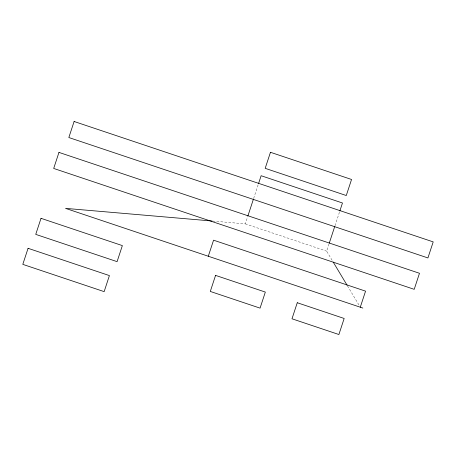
<?xml version="1.0" encoding="UTF-8"?>
<svg xmlns="http://www.w3.org/2000/svg" width="456" height="456" viewBox="0 0 456 456"><rect width="100%" height="100%" fill="white"/><g stroke="black" fill="none" stroke-linecap="round" stroke-linejoin="round"><path stroke-width="0.34" stroke-dasharray="2.28 1.71" d="M212.741 221.063L245.294 223.873L247.716 216.514M253.65 198.457L258.267 184.412M332.122 260.285L326.638 251.148L329.055 243.789M334.995 225.731L339.612 211.687M245.294 223.873L326.638 251.148M347.483 285.878L359.185 305.377"/><path stroke-width="0.68" d="M208.289 256.238L213.568 240.187L365.558 291.15L360.28 307.202M247.933 215.848L253.433 199.124M258.489 183.745L261.128 175.72L342.473 202.994L339.834 211.02M329.278 243.122L334.772 226.398M212.034 221.006L65.533 208.375L362.839 308.062M333.222 262.114L347.119 285.268M58.966 152.395L53.694 168.446L414.208 289.332L419.486 273.281L58.966 152.395M28.078 248.309L22.8 264.36L104.145 291.635L109.417 275.584L28.078 248.309M41.017 218.327L35.739 234.378L117.084 261.647L122.362 245.602L41.017 218.327M74.111 121.484L68.833 137.535L427.922 257.942L433.2 241.891L74.111 121.484M215.563 275.39L210.29 291.441L260.062 308.131L265.335 292.079L215.563 275.39M270.465 152.287L265.187 168.338L346.269 195.527L351.547 179.476L270.465 152.287M297.266 302.738L291.988 318.79L338.888 334.516L344.166 318.465L297.266 302.738"/></g></svg>
